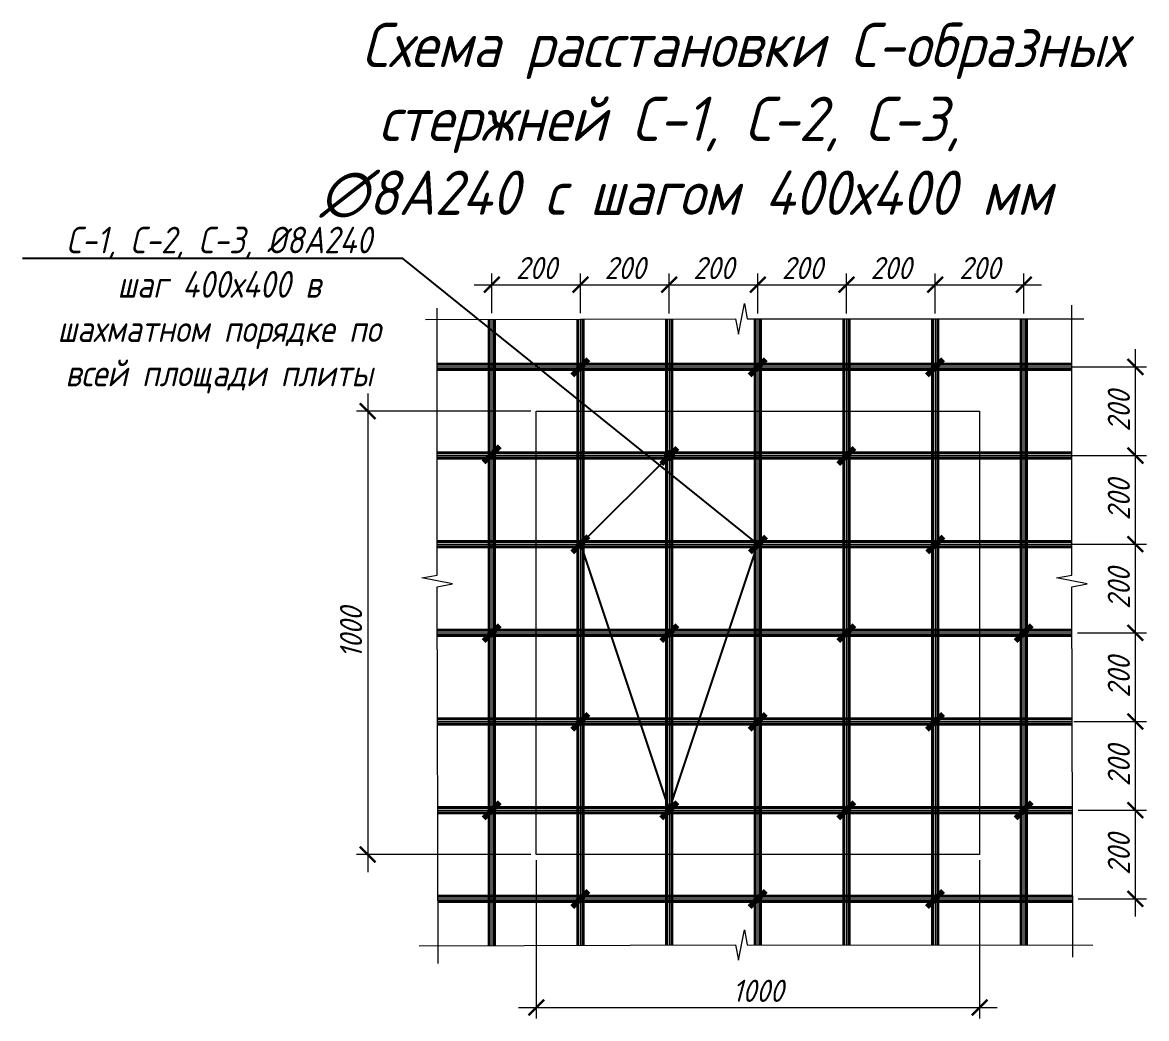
# Model space of a CAD drawing. Header units: millimetres. Extents: x 504091 to 2165846, y 135022 to 442887.
# Drawn here: x 1171556 to 1174091, y 222759 to 225006 of the extents above; entities that cross this region are included whole.
import ezdxf
from ezdxf import colors
from ezdxf.entities.mleader import LeaderData, LeaderLine
from ezdxf.math import Vec2, Vec3

# ---------------------------------------------------------------- set-up
doc = ezdxf.new("R2010")
doc.units = ezdxf.units.MM
doc.layers.get('Defpoints').update_dxf_attribs({"color": 255})
for name, color, linetype, lineweight in [('КР_Арматура 12', 174, 'Continuous', 40), ('Размер', 7, 'Continuous', 13), ('размеры', 7, 'Continuous', 9)]:
    doc.layers.add(name, color=color, linetype=linetype, lineweight=lineweight)
doc.layers.add('Текст', color=7, linetype='Continuous')
doc.styles.add('GOST 2.304_new', font='isocpeur.ttf', dxfattribs={"width": 0.9, "oblique": 15})
doc.styles.add('ISOCPEUR_ГОСТ', font='isocpeui.ttf', dxfattribs={"width": 0.85, "height": 2.5})
doc.dimstyles.new('SPDS 1_20', dxfattribs={"dimscale": 20, "dimtxt": 2.5, "dimasz": 1.77, "dimexe": 1.25, "dimexo": 0.625, "dimtad": 1, "dimdec": 0, "dimrnd": 0.001, "dimtxsty": 'GOST 2.304_new', "dimblk": 'ARCHTICK', "dimcen": 2.5, "dimdle": 2, "dimclrt": 256, "dimadec": 0, "dimazin": 2, "dimtfac": 0.75, "dimtdec": 0, "dimtmove": 1, "dimatfit": 3, "dimfxl": 0, "dimtolj": 1, "dimlwd": 9, "dimlwe": 9, "dimarcsym": 0})

# ---------------------------------------------------------------- blocks, each defined once
blk = doc.blocks.new('_ArchTick')
at = {"color": 0, "linetype": 'ByBlock', "const_width": 0.15}
blk.add_lwpolyline([(-0.5, -0.5), (0.5, 0.5)], dxfattribs=at)
blk = doc.blocks.new('*D2357')
at = {"layer": 'Defpoints', "color": 0, "lineweight": 20, "ltscale": 100, "transparency": 16777216}
for p in [(1173924.6, 223228.9), (1174066.4, 223228.9), (1173924.6, 223028.9)]:
    blk.add_point(p, dxfattribs=at)
at = {"layer": 'размеры', "color": 0, "lineweight": 9, "ltscale": 100, "transparency": 16777216}
for p, q in [((1174066.4, 222988.9), (1174066.4, 223268.9)), ((1173937.1, 223228.9), (1174091.4, 223228.9)), ((1173937.1, 223028.9), (1174091.4, 223028.9))]:
    blk.add_line(p, q, dxfattribs=at)
at = {"layer": 'размеры', "color": 0, "lineweight": 9, "ltscale": 100, "transparency": 16777216, "xscale": 35.4, "yscale": 35.4, "zscale": 35.4}
for p, rotation in [((1174066.4, 223228.9), 90), ((1174066.4, 223028.9), 270)]:
    blk.add_blockref('_ArchTick', p, dxfattribs=dict(at, rotation=rotation))
at = {"layer": 'размеры', "ltscale": 100, "transparency": 16777216, "insert": (1174028.9, 223128.9), "char_height": 50, "attachment_point": 5, "rotation": 90, "style": 'GOST 2.304_new'}
blk.add_mtext('\\A1;200', dxfattribs=at)
blk = doc.blocks.new('*D2358')
at = {"layer": 'Defpoints', "color": 0, "lineweight": 20, "ltscale": 100, "transparency": 16777216}
for p in [(1173914.9, 223428.9), (1174066.4, 223428.9), (1173924.6, 223228.9)]:
    blk.add_point(p, dxfattribs=at)
at = {"layer": 'размеры', "color": 0, "lineweight": 9, "ltscale": 100, "transparency": 16777216}
for p, q in [((1174066.4, 223188.9), (1174066.4, 223468.9)), ((1173927.4, 223428.9), (1174091.4, 223428.9)), ((1173937.1, 223228.9), (1174091.4, 223228.9))]:
    blk.add_line(p, q, dxfattribs=at)
at = {"layer": 'размеры', "color": 0, "lineweight": 9, "ltscale": 100, "transparency": 16777216, "xscale": 35.4, "yscale": 35.4, "zscale": 35.4}
for p, rotation in [((1174066.4, 223428.9), 90), ((1174066.4, 223228.9), 270)]:
    blk.add_blockref('_ArchTick', p, dxfattribs=dict(at, rotation=rotation))
at = {"layer": 'размеры', "ltscale": 100, "transparency": 16777216, "insert": (1174028.9, 223328.9), "char_height": 50, "attachment_point": 5, "rotation": 90, "style": 'GOST 2.304_new'}
blk.add_mtext('\\A1;200', dxfattribs=at)
blk = doc.blocks.new('*D2359')
at = {"layer": 'Defpoints', "color": 0, "lineweight": 20, "ltscale": 100, "transparency": 16777216}
for p in [(1173922.9, 223628.9), (1174066.4, 223628.9), (1173914.9, 223428.9)]:
    blk.add_point(p, dxfattribs=at)
at = {"layer": 'размеры', "color": 0, "lineweight": 9, "ltscale": 100, "transparency": 16777216}
for p, q in [((1174066.4, 223388.9), (1174066.4, 223668.9)), ((1173935.4, 223628.9), (1174091.4, 223628.9)), ((1173927.4, 223428.9), (1174091.4, 223428.9))]:
    blk.add_line(p, q, dxfattribs=at)
at = {"layer": 'размеры', "color": 0, "lineweight": 9, "ltscale": 100, "transparency": 16777216, "xscale": 35.4, "yscale": 35.4, "zscale": 35.4}
for p, rotation in [((1174066.4, 223628.9), 90), ((1174066.4, 223428.9), 270)]:
    blk.add_blockref('_ArchTick', p, dxfattribs=dict(at, rotation=rotation))
at = {"layer": 'размеры', "ltscale": 100, "transparency": 16777216, "insert": (1174028.9, 223528.9), "char_height": 50, "attachment_point": 5, "rotation": 90, "style": 'GOST 2.304_new'}
blk.add_mtext('\\A1;200', dxfattribs=at)
blk = doc.blocks.new('*D2360')
at = {"layer": 'Defpoints', "color": 0, "lineweight": 20, "ltscale": 100, "transparency": 16777216}
for p in [(1173907.9, 223828.9), (1174066.4, 223828.9), (1173922.9, 223628.9)]:
    blk.add_point(p, dxfattribs=at)
at = {"layer": 'размеры', "color": 0, "lineweight": 9, "ltscale": 100, "transparency": 16777216}
for p, q in [((1174066.4, 223588.9), (1174066.4, 223868.9)), ((1173920.4, 223828.9), (1174091.4, 223828.9)), ((1173935.4, 223628.9), (1174091.4, 223628.9))]:
    blk.add_line(p, q, dxfattribs=at)
at = {"layer": 'размеры', "color": 0, "lineweight": 9, "ltscale": 100, "transparency": 16777216, "xscale": 35.4, "yscale": 35.4, "zscale": 35.4}
for p, rotation in [((1174066.4, 223828.9), 90), ((1174066.4, 223628.9), 270)]:
    blk.add_blockref('_ArchTick', p, dxfattribs=dict(at, rotation=rotation))
at = {"layer": 'размеры', "ltscale": 100, "transparency": 16777216, "insert": (1174028.9, 223728.9), "char_height": 50, "attachment_point": 5, "rotation": 90, "style": 'GOST 2.304_new'}
blk.add_mtext('\\A1;200', dxfattribs=at)
blk = doc.blocks.new('*D2361')
at = {"layer": 'Defpoints', "color": 0, "lineweight": 20, "ltscale": 100, "transparency": 16777216}
for p in [(1173893.5, 224028.9), (1174066.4, 224028.9), (1173907.9, 223828.9)]:
    blk.add_point(p, dxfattribs=at)
at = {"layer": 'размеры', "color": 0, "lineweight": 9, "ltscale": 100, "transparency": 16777216}
for p, q in [((1174066.4, 223788.9), (1174066.4, 224068.9)), ((1173906, 224028.9), (1174091.4, 224028.9)), ((1173920.4, 223828.9), (1174091.4, 223828.9))]:
    blk.add_line(p, q, dxfattribs=at)
at = {"layer": 'размеры', "color": 0, "lineweight": 9, "ltscale": 100, "transparency": 16777216, "xscale": 35.4, "yscale": 35.4, "zscale": 35.4}
for p, rotation in [((1174066.4, 224028.9), 90), ((1174066.4, 223828.9), 270)]:
    blk.add_blockref('_ArchTick', p, dxfattribs=dict(at, rotation=rotation))
at = {"layer": 'размеры', "ltscale": 100, "transparency": 16777216, "insert": (1174028.9, 223928.9), "char_height": 50, "attachment_point": 5, "rotation": 90, "style": 'GOST 2.304_new'}
blk.add_mtext('\\A1;200', dxfattribs=at)
blk = doc.blocks.new('*D2362')
at = {"layer": 'Defpoints', "color": 0, "lineweight": 20, "ltscale": 100, "transparency": 16777216}
for p in [(1173911.9, 224228.9), (1174066.4, 224228.9), (1173893.5, 224028.9)]:
    blk.add_point(p, dxfattribs=at)
at = {"layer": 'размеры', "color": 0, "lineweight": 9, "ltscale": 100, "transparency": 16777216}
for p, q in [((1174066.4, 223988.9), (1174066.4, 224268.9)), ((1173924.4, 224228.9), (1174091.4, 224228.9)), ((1173906, 224028.9), (1174091.4, 224028.9))]:
    blk.add_line(p, q, dxfattribs=at)
at = {"layer": 'размеры', "color": 0, "lineweight": 9, "ltscale": 100, "transparency": 16777216, "xscale": 35.4, "yscale": 35.4, "zscale": 35.4}
for p, rotation in [((1174066.4, 224228.9), 90), ((1174066.4, 224028.9), 270)]:
    blk.add_blockref('_ArchTick', p, dxfattribs=dict(at, rotation=rotation))
at = {"layer": 'размеры', "ltscale": 100, "transparency": 16777216, "insert": (1174028.9, 224128.9), "char_height": 50, "attachment_point": 5, "rotation": 90, "style": 'GOST 2.304_new'}
blk.add_mtext('\\A1;200', dxfattribs=at)
blk = doc.blocks.new('*D2363')
at = {"layer": 'Defpoints', "color": 0, "lineweight": 20, "ltscale": 100, "transparency": 16777216}
for p in [(1172714.8, 223128.9), (1173714.8, 223128.9), (1173714.8, 222783.8)]:
    blk.add_point(p, dxfattribs=at)
at = {"layer": 'размеры', "color": 0, "lineweight": 9, "ltscale": 100, "transparency": 16777216}
for p, q in [((1172714.8, 223116.4), (1172714.8, 222758.8)), ((1173714.8, 223116.4), (1173714.8, 222758.8)), ((1172674.8, 222783.8), (1173754.8, 222783.8))]:
    blk.add_line(p, q, dxfattribs=at)
at = {"layer": 'размеры', "color": 0, "lineweight": 9, "ltscale": 100, "transparency": 16777216, "xscale": 35.4, "yscale": 35.4, "zscale": 35.4, "rotation": 180}
blk.add_blockref('_ArchTick', (1172714.8, 222783.8), dxfattribs=at)
at = {"layer": 'размеры', "color": 0, "lineweight": 9, "ltscale": 100, "transparency": 16777216, "xscale": 35.4, "yscale": 35.4, "zscale": 35.4}
blk.add_blockref('_ArchTick', (1173714.8, 222783.8), dxfattribs=at)
at = {"layer": 'размеры', "ltscale": 100, "transparency": 16777216, "insert": (1173214.8, 222821.3), "char_height": 50, "attachment_point": 5, "style": 'GOST 2.304_new'}
blk.add_mtext('\\A1;1000', dxfattribs=at)
blk = doc.blocks.new('*D2364')
at = {"layer": 'Defpoints', "color": 0, "lineweight": 20, "ltscale": 100, "transparency": 16777216}
for p in [(1172714.8, 224128.9), (1172334.5, 223128.9), (1172714.8, 223128.9)]:
    blk.add_point(p, dxfattribs=at)
at = {"layer": 'размеры', "color": 0, "lineweight": 9, "ltscale": 100, "transparency": 16777216}
for p, q in [((1172334.5, 224168.9), (1172334.5, 223088.9)), ((1172702.3, 224128.9), (1172309.5, 224128.9)), ((1172702.3, 223128.9), (1172309.5, 223128.9))]:
    blk.add_line(p, q, dxfattribs=at)
at = {"layer": 'размеры', "color": 0, "lineweight": 9, "ltscale": 100, "transparency": 16777216, "xscale": 35.4, "yscale": 35.4, "zscale": 35.4}
for p, rotation in [((1172334.5, 224128.9), 90), ((1172334.5, 223128.9), 270)]:
    blk.add_blockref('_ArchTick', p, dxfattribs=dict(at, rotation=rotation))
at = {"layer": 'размеры', "ltscale": 100, "transparency": 16777216, "insert": (1172297, 223628.9), "char_height": 50, "attachment_point": 5, "rotation": 90, "style": 'GOST 2.304_new'}
blk.add_mtext('\\A1;1000', dxfattribs=at)
blk = doc.blocks.new('_DotSmall')
at = {"color": 0, "linetype": 'ByBlock', "lineweight": 35, "const_width": 0.5}
blk.add_lwpolyline([(-0.0625, 0, 1), (0.0625, 0, 1)], format="xyb", close=True, dxfattribs=at)
blk = doc.blocks.new('*D2365')
at = {"layer": 'Defpoints', "color": 0, "lineweight": 20, "ltscale": 100, "transparency": 16777216}
for p in [(1172814.8, 224414.3), (1172614.8, 224337.7), (1172814.8, 224337.7)]:
    blk.add_point(p, dxfattribs=at)
at = {"layer": 'размеры', "color": 0, "lineweight": 9, "ltscale": 100, "transparency": 16777216}
for p, q in [((1172614.8, 224350.2), (1172614.8, 224439.3)), ((1172814.8, 224350.2), (1172814.8, 224439.3)), ((1172574.8, 224414.3), (1172854.8, 224414.3))]:
    blk.add_line(p, q, dxfattribs=at)
at = {"layer": 'размеры', "color": 0, "lineweight": 9, "ltscale": 100, "transparency": 16777216, "xscale": 35.4, "yscale": 35.4, "zscale": 35.4, "rotation": 180}
blk.add_blockref('_ArchTick', (1172614.8, 224414.3), dxfattribs=at)
at = {"layer": 'размеры', "color": 0, "lineweight": 9, "ltscale": 100, "transparency": 16777216, "xscale": 35.4, "yscale": 35.4, "zscale": 35.4}
blk.add_blockref('_ArchTick', (1172814.8, 224414.3), dxfattribs=at)
at = {"layer": 'размеры', "ltscale": 100, "transparency": 16777216, "insert": (1172714.8, 224451.8), "char_height": 50, "attachment_point": 5, "style": 'GOST 2.304_new'}
blk.add_mtext('\\A1;200', dxfattribs=at)
blk = doc.blocks.new('*D2366')
at = {"layer": 'Defpoints', "color": 0, "lineweight": 20, "ltscale": 100, "transparency": 16777216}
for p in [(1173014.8, 224414.3), (1172814.8, 224337.7), (1173014.8, 224337.1)]:
    blk.add_point(p, dxfattribs=at)
at = {"layer": 'размеры', "color": 0, "lineweight": 9, "ltscale": 100, "transparency": 16777216}
for p, q in [((1172814.8, 224350.2), (1172814.8, 224439.3)), ((1173014.8, 224349.6), (1173014.8, 224439.3)), ((1172774.8, 224414.3), (1173054.8, 224414.3))]:
    blk.add_line(p, q, dxfattribs=at)
at = {"layer": 'размеры', "color": 0, "lineweight": 9, "ltscale": 100, "transparency": 16777216, "xscale": 35.4, "yscale": 35.4, "zscale": 35.4, "rotation": 180}
blk.add_blockref('_ArchTick', (1172814.8, 224414.3), dxfattribs=at)
at = {"layer": 'размеры', "color": 0, "lineweight": 9, "ltscale": 100, "transparency": 16777216, "xscale": 35.4, "yscale": 35.4, "zscale": 35.4}
blk.add_blockref('_ArchTick', (1173014.8, 224414.3), dxfattribs=at)
at = {"layer": 'размеры', "ltscale": 100, "transparency": 16777216, "insert": (1172914.8, 224451.8), "char_height": 50, "attachment_point": 5, "style": 'GOST 2.304_new'}
blk.add_mtext('\\A1;200', dxfattribs=at)
blk = doc.blocks.new('*D2367')
at = {"layer": 'Defpoints', "color": 0, "lineweight": 20, "ltscale": 100, "transparency": 16777216}
for p in [(1173214.8, 224414.3), (1173014.8, 224337.1), (1173214.8, 224337.1)]:
    blk.add_point(p, dxfattribs=at)
at = {"layer": 'размеры', "color": 0, "lineweight": 9, "ltscale": 100, "transparency": 16777216}
for p, q in [((1173014.8, 224349.6), (1173014.8, 224439.3)), ((1173214.8, 224349.6), (1173214.8, 224439.3)), ((1172974.8, 224414.3), (1173254.8, 224414.3))]:
    blk.add_line(p, q, dxfattribs=at)
at = {"layer": 'размеры', "color": 0, "lineweight": 9, "ltscale": 100, "transparency": 16777216, "xscale": 35.4, "yscale": 35.4, "zscale": 35.4, "rotation": 180}
blk.add_blockref('_ArchTick', (1173014.8, 224414.3), dxfattribs=at)
at = {"layer": 'размеры', "color": 0, "lineweight": 9, "ltscale": 100, "transparency": 16777216, "xscale": 35.4, "yscale": 35.4, "zscale": 35.4}
blk.add_blockref('_ArchTick', (1173214.8, 224414.3), dxfattribs=at)
at = {"layer": 'размеры', "ltscale": 100, "transparency": 16777216, "insert": (1173114.8, 224451.8), "char_height": 50, "attachment_point": 5, "style": 'GOST 2.304_new'}
blk.add_mtext('\\A1;200', dxfattribs=at)
blk = doc.blocks.new('*D2368')
at = {"layer": 'Defpoints', "color": 0, "lineweight": 20, "ltscale": 100, "transparency": 16777216}
for p in [(1173414.8, 224414.3), (1173214.8, 224337.1), (1173414.8, 224337.1)]:
    blk.add_point(p, dxfattribs=at)
at = {"layer": 'размеры', "color": 0, "lineweight": 9, "ltscale": 100, "transparency": 16777216}
for p, q in [((1173214.8, 224349.6), (1173214.8, 224439.3)), ((1173414.8, 224349.6), (1173414.8, 224439.3)), ((1173174.8, 224414.3), (1173454.8, 224414.3))]:
    blk.add_line(p, q, dxfattribs=at)
at = {"layer": 'размеры', "color": 0, "lineweight": 9, "ltscale": 100, "transparency": 16777216, "xscale": 35.4, "yscale": 35.4, "zscale": 35.4, "rotation": 180}
blk.add_blockref('_ArchTick', (1173214.8, 224414.3), dxfattribs=at)
at = {"layer": 'размеры', "color": 0, "lineweight": 9, "ltscale": 100, "transparency": 16777216, "xscale": 35.4, "yscale": 35.4, "zscale": 35.4}
blk.add_blockref('_ArchTick', (1173414.8, 224414.3), dxfattribs=at)
at = {"layer": 'размеры', "ltscale": 100, "transparency": 16777216, "insert": (1173314.8, 224451.8), "char_height": 50, "attachment_point": 5, "style": 'GOST 2.304_new'}
blk.add_mtext('\\A1;200', dxfattribs=at)
blk = doc.blocks.new('*D2369')
at = {"layer": 'Defpoints', "color": 0, "lineweight": 20, "ltscale": 100, "transparency": 16777216}
for p in [(1173614.8, 224414.3), (1173414.8, 224337.1), (1173614.8, 224337.1)]:
    blk.add_point(p, dxfattribs=at)
at = {"layer": 'размеры', "color": 0, "lineweight": 9, "ltscale": 100, "transparency": 16777216}
for p, q in [((1173414.8, 224349.6), (1173414.8, 224439.3)), ((1173614.8, 224349.6), (1173614.8, 224439.3)), ((1173374.8, 224414.3), (1173654.8, 224414.3))]:
    blk.add_line(p, q, dxfattribs=at)
at = {"layer": 'размеры', "color": 0, "lineweight": 9, "ltscale": 100, "transparency": 16777216, "xscale": 35.4, "yscale": 35.4, "zscale": 35.4, "rotation": 180}
blk.add_blockref('_ArchTick', (1173414.8, 224414.3), dxfattribs=at)
at = {"layer": 'размеры', "color": 0, "lineweight": 9, "ltscale": 100, "transparency": 16777216, "xscale": 35.4, "yscale": 35.4, "zscale": 35.4}
blk.add_blockref('_ArchTick', (1173614.8, 224414.3), dxfattribs=at)
at = {"layer": 'размеры', "ltscale": 100, "transparency": 16777216, "insert": (1173514.8, 224451.8), "char_height": 50, "attachment_point": 5, "style": 'GOST 2.304_new'}
blk.add_mtext('\\A1;200', dxfattribs=at)
blk = doc.blocks.new('*D2370')
at = {"layer": 'Defpoints', "color": 0, "lineweight": 20, "ltscale": 100, "transparency": 16777216}
for p in [(1173814.8, 224414.3), (1173614.8, 224337.1), (1173814.8, 224337)]:
    blk.add_point(p, dxfattribs=at)
at = {"layer": 'размеры', "color": 0, "lineweight": 9, "ltscale": 100, "transparency": 16777216}
for p, q in [((1173614.8, 224349.6), (1173614.8, 224439.3)), ((1173814.8, 224349.5), (1173814.8, 224439.3)), ((1173574.8, 224414.3), (1173854.8, 224414.3))]:
    blk.add_line(p, q, dxfattribs=at)
at = {"layer": 'размеры', "color": 0, "lineweight": 9, "ltscale": 100, "transparency": 16777216, "xscale": 35.4, "yscale": 35.4, "zscale": 35.4, "rotation": 180}
blk.add_blockref('_ArchTick', (1173614.8, 224414.3), dxfattribs=at)
at = {"layer": 'размеры', "color": 0, "lineweight": 9, "ltscale": 100, "transparency": 16777216, "xscale": 35.4, "yscale": 35.4, "zscale": 35.4}
blk.add_blockref('_ArchTick', (1173814.8, 224414.3), dxfattribs=at)
at = {"layer": 'размеры', "ltscale": 100, "transparency": 16777216, "insert": (1173714.8, 224451.8), "char_height": 50, "attachment_point": 5, "style": 'GOST 2.304_new'}
blk.add_mtext('\\A1;200', dxfattribs=at)

msp = doc.modelspace()

# ---------------------------------------------------------------- linework, layer by layer
at = {"layer": 'Defpoints', "lineweight": 9}
for p, q in [((1172614.7618, 224335.823), (1172614.7618, 222923.1339)), ((1172814.7618, 224336.456), (1172814.7618, 222923.7668)), ((1173014.7618, 224337.0889), (1173014.7618, 222924.3998)), ((1173214.7618, 224337.5419), (1173214.7618, 222924.8539)), ((1173414.7618, 224337.3683), (1173414.7618, 222924.6904)), ((1173614.7618, 224337.1948), (1173614.7618, 222924.5269)), ((1173814.7618, 224337.0212), (1173814.7618, 222924.3634)), ((1172491.423, 224228.8565), (1173922.999, 224228.8565)), ((1172491.2374, 224028.8565), (1173922.8118, 224028.8565)), ((1172491.0517, 223828.8565), (1173922.6245, 223828.8565)), ((1172491.2903, 223628.8565), (1173922.8625, 223628.8565)), ((1172491.8753, 223428.8565), (1173923.4475, 223428.8565)), ((1172492.4602, 223228.8565), (1173924.0325, 223228.8565)), ((1172493.0452, 223028.8565), (1173924.6175, 223028.8565))]:
    msp.add_line(p, q, dxfattribs=at)
at = {"layer": 'КР_Арматура 12', "ltscale": 100}
for p, q in [((1172608.7618, 224335.804), (1172608.7618, 222923.1149)), ((1172620.7618, 224335.842), (1172620.7618, 222923.1529)), ((1172808.7618, 224336.437), (1172808.7618, 222923.7478)), ((1172820.7618, 224336.475), (1172820.7618, 222923.7858)), ((1173008.7618, 224337.0699), (1173008.7618, 222924.3808)), ((1173020.7618, 224337.1079), (1173020.7618, 222924.4187)), ((1173208.7618, 224337.5471), (1173208.7618, 222924.8588)), ((1173220.7618, 224337.5367), (1173220.7618, 222924.849)), ((1173408.7618, 224337.3735), (1173408.7618, 222924.6953)), ((1173420.7618, 224337.3631), (1173420.7618, 222924.6855)), ((1173608.7618, 224337.2), (1173608.7618, 222924.5318)), ((1173620.7618, 224337.1896), (1173620.7618, 222924.522)), ((1173808.7618, 224337.0264), (1173808.7618, 222924.3683)), ((1173820.7618, 224337.016), (1173820.7618, 222924.3584)), ((1172491.4286, 224234.8565), (1173923.0047, 224234.8565)), ((1172491.4174, 224222.8565), (1173922.9934, 224222.8565)), ((1172491.2318, 224022.8565), (1173922.8062, 224022.8565)), ((1172491.2429, 224034.8565), (1173922.8174, 224034.8565)), ((1172491.0461, 223822.8565), (1173922.6189, 223822.8565)), ((1172491.0573, 223834.8565), (1173922.6301, 223834.8565)), ((1172491.2727, 223634.8565), (1173922.845, 223634.8565)), ((1172491.3078, 223622.8565), (1173922.8801, 223622.8565)), ((1172491.8577, 223434.8565), (1173923.4299, 223434.8565)), ((1172491.8928, 223422.8565), (1173923.465, 223422.8565)), ((1172492.4427, 223234.8565), (1173924.0149, 223234.8565)), ((1172492.4778, 223222.8565), (1173924.05, 223222.8565)), ((1172493.0277, 223034.8565), (1173924.5999, 223034.8565)), ((1172493.0628, 223022.8565), (1173924.635, 223022.8565))]:
    msp.add_line(p, q, dxfattribs=at)
at = {"layer": 'размеры', "lineweight": 70, "ltscale": 100}
for p, q in [((1172796.7618, 224210.0054), (1172832.7618, 224246.0054)), ((1173196.7618, 224210.0054), (1173232.7618, 224246.0054)), ((1173596.7618, 224210.0054), (1173632.7618, 224246.0054)), ((1172596.7953, 224013.7604), (1172632.7953, 224049.7604)), ((1172997.271, 224010.5568), (1173033.271, 224046.5568)), ((1173396.7618, 224010.0054), (1173432.7618, 224046.0054)), ((1172796.7953, 223810.9437), (1172832.7953, 223846.9437)), ((1173197.271, 223810.5568), (1173233.271, 223846.5568)), ((1173597.271, 223810.5568), (1173633.271, 223846.5568)), ((1172596.4621, 223610.5568), (1172632.4621, 223646.5568)), ((1172997.271, 223610.5568), (1173033.271, 223646.5568)), ((1173396.4621, 223610.5568), (1173432.4621, 223646.5568)), ((1173796.4621, 223610.5568), (1173832.4621, 223646.5568)), ((1172796.4621, 223410.5568), (1172832.4621, 223446.5568)), ((1173196.4621, 223410.5568), (1173232.4621, 223446.5568)), ((1173596.4621, 223410.5568), (1173632.4621, 223446.5568)), ((1172596.4621, 223210.5568), (1172632.4621, 223246.5568)), ((1172997.271, 223210.5568), (1173033.271, 223246.5568)), ((1173396.4621, 223210.5568), (1173432.4621, 223246.5568)), ((1173796.4621, 223210.5568), (1173832.4621, 223246.5568)), ((1172796.4621, 223010.5568), (1172832.4621, 223046.5568)), ((1173196.4621, 223010.5568), (1173232.4621, 223046.5568)), ((1173596.4621, 223010.5568), (1173632.4621, 223046.5568))]:
    msp.add_line(p, q, dxfattribs=at)
at = {"layer": 'размеры'}
for points in [[(1172493.3556, 222883.0756), (1172490.9869, 223732.5886), (1172525.6469, 223739.2212), (1172456.7436, 223752.8143), (1172490.9869, 223758.9967), (1172491.5219, 224361.0402)], [(1172464.6717, 224335.433), (1173164.4513, 224337.5626), (1173171.0839, 224302.9026), (1173184.677, 224371.8059), (1173190.8594, 224337.5626), (1173949.9593, 224336.9272)], [(1173924.9234, 222897.5883), (1173922.5591, 223732.5886), (1173957.2192, 223739.2212), (1173888.3158, 223752.8143), (1173922.5591, 223758.9967), (1173923.1002, 224368.3307)], [(1172450.3149, 222922.7497), (1173164.4513, 222924.8735), (1173171.0839, 222890.2134), (1173184.677, 222959.1167), (1173190.8594, 222924.8735), (1173970.5352, 222924.2733)]]:
    msp.add_lwpolyline(points, dxfattribs=at)
at = {"layer": 'размеры', "ltscale": 100}
msp.add_lwpolyline([(1172714.7618, 224128.8565), (1173714.7618, 224128.8565), (1173714.7618, 223128.8565), (1172714.7618, 223128.8565)], close=True, dxfattribs=at)

# ---------------------------------------------------------------- texts
at = {"layer": 'Текст', "color": 7, "insert": (1172015.9405, 225005.2009), "char_height": 100, "width": 2240.238922, "attachment_point": 1, "style": 'GOST 2.304_new'}
msp.add_mtext('\\pi304.852;Схема расстановки С-образных \\P\\pi343.493;стержней С-1, С-2, С-3,  \\P\\pi210.498;∅8А240 с шагом 400х400 мм', dxfattribs=at)

# ---------------------------------------------------------------- dimensions: what is measured, and where the dimension line sits
at = {"layer": 'размеры', "ltscale": 100}
for base, p1, p2, picture, middle in [((1172814.7618, 224414.3487), (1172614.7618, 224337.7246), (1172814.7618, 224337.7246), '*D2365', (1172714.7618, 224451.8487)), ((1173014.7618, 224414.3487), (1172814.7618, 224337.7246), (1173014.7618, 224337.1071), '*D2366', (1172914.7618, 224451.8487)), ((1173214.7618, 224414.3487), (1173014.7618, 224337.1071), (1173214.7618, 224337.1071), '*D2367', (1173114.7618, 224451.8487)), ((1173414.7618, 224414.3487), (1173214.7618, 224337.1071), (1173414.7618, 224337.1071), '*D2368', (1173314.7618, 224451.8487)), ((1173614.7618, 224414.3487), (1173414.7618, 224337.1071), (1173614.7618, 224337.1071), '*D2369', (1173514.7618, 224451.8487)), ((1173814.7618, 224414.3487), (1173614.7618, 224337.1071), (1173814.7618, 224337.0212), '*D2370', (1173714.7618, 224451.8487)), ((1173714.7618, 222783.8225), (1172714.7618, 223128.8565), (1173714.7618, 223128.8565), '*D2363', (1173214.7618, 222821.3225))]:
    dim = msp.add_linear_dim(base=base, p1=p1, p2=p2, dimstyle='SPDS 1_20', dxfattribs=at)
    dim.commit()
    dim.dimension.update_dxf_attribs({"geometry": picture, "text_midpoint": middle})
for base, p1, p2, picture, middle in [((1174066.3788, 224228.8565), (1173893.5199, 224028.8565), (1173911.8629, 224228.8565), '*D2362', (1174028.8788, 224128.8565)), ((1172334.4836, 223128.8565), (1172714.7618, 224128.8565), (1172714.7618, 223128.8565), '*D2364', (1172296.9836, 223628.8565)), ((1174066.3788, 224028.8565), (1173907.871, 223828.8565), (1173893.5199, 224028.8565), '*D2361', (1174028.8788, 223928.8565)), ((1174066.3788, 223828.8565), (1173922.8528, 223628.8565), (1173907.871, 223828.8565), '*D2360', (1174028.8788, 223728.8565)), ((1174066.3788, 223628.8565), (1173914.861, 223428.8565), (1173922.8528, 223628.8565), '*D2359', (1174028.8788, 223528.8565)), ((1174066.3788, 223428.8565), (1173924.5517, 223228.8565), (1173914.861, 223428.8565), '*D2358', (1174028.8788, 223328.8565)), ((1174066.3788, 223228.8565), (1173924.5517, 223028.8565), (1173924.5517, 223228.8565), '*D2357', (1174028.8788, 223128.8565))]:
    dim = msp.add_linear_dim(base=base, p1=p1, p2=p2, angle=90, dimstyle='SPDS 1_20', dxfattribs=at)
    dim.commit()
    dim.dimension.update_dxf_attribs({"geometry": picture, "text_midpoint": middle})

# ---------------------------------------------------------------- leaders
at = {"layer": 'Размер', "lineweight": 13, "ltscale": 20}
ml = msp.add_multileader_mtext('Standard', dxfattribs=at)
ml.set_content('\\A1;{\\C5;С-1, С-2, С-3, %%C8А240 шаг 400х400 в шахматном порядке по всей площади плиты }', color=256, style='ISOCPEUR_ГОСТ')
ml.set_leader_properties()
ml.set_arrow_properties(name='DOTSMALL')
ml.build(insert=Vec2(0, 0))
ml.multileader.update_dxf_attribs({"text_left_attachment_type": 6, "text_right_attachment_type": 6, "arrow_head_size": 40})
ctx = ml.context
ctx.base_point, ctx.char_height, ctx.arrow_head_size, ctx.landing_gap_size, ctx.plane_origin = Vec3(1171617.218, 224473.103), 60, 40, 0, Vec3(1164701.4342, 341385.8518)
ctx.left_attachment, ctx.right_attachment, ctx.text_align_type = 6, 6, 1
notes = []
notes.append((ctx, [(0, (1, 1, 0), (1172413.7157, 224473.103), (-1, 0), 32, [(3, [(1173015.5708, 224028.8565), (1172814.7082, 223828.8565), (1173014.7618, 223228.8565), (1173214.7618, 223828.8565)], 0, [])])]))
ctx.mtext.insert, ctx.mtext.rotation, ctx.mtext.width, ctx.mtext.defined_height, ctx.mtext.alignment, ctx.mtext.flow_direction = Vec3(1171999.4669, 224545.103), 6.283185307, 817.761516, 360, 2, 5
for ctx, leaders in notes:
    for number, flags, end, landing, length, lines in leaders:
        leader = LeaderData()
        leader.index, (leader.has_last_leader_line, leader.has_dogleg_vector, leader.attachment_direction) = number, flags
        leader.last_leader_point, leader.dogleg_vector, leader.dogleg_length = Vec3(end), Vec3(landing), length
        for number, points, colour, breaks in lines:
            line = LeaderLine()
            line.index, line.vertices, line.color, line.breaks = number, Vec3.list(points), colors.encode_raw_color(colour), breaks
            leader.lines.append(line)
        ctx.leaders.append(leader)

doc.saveas('drawing.dxf')
